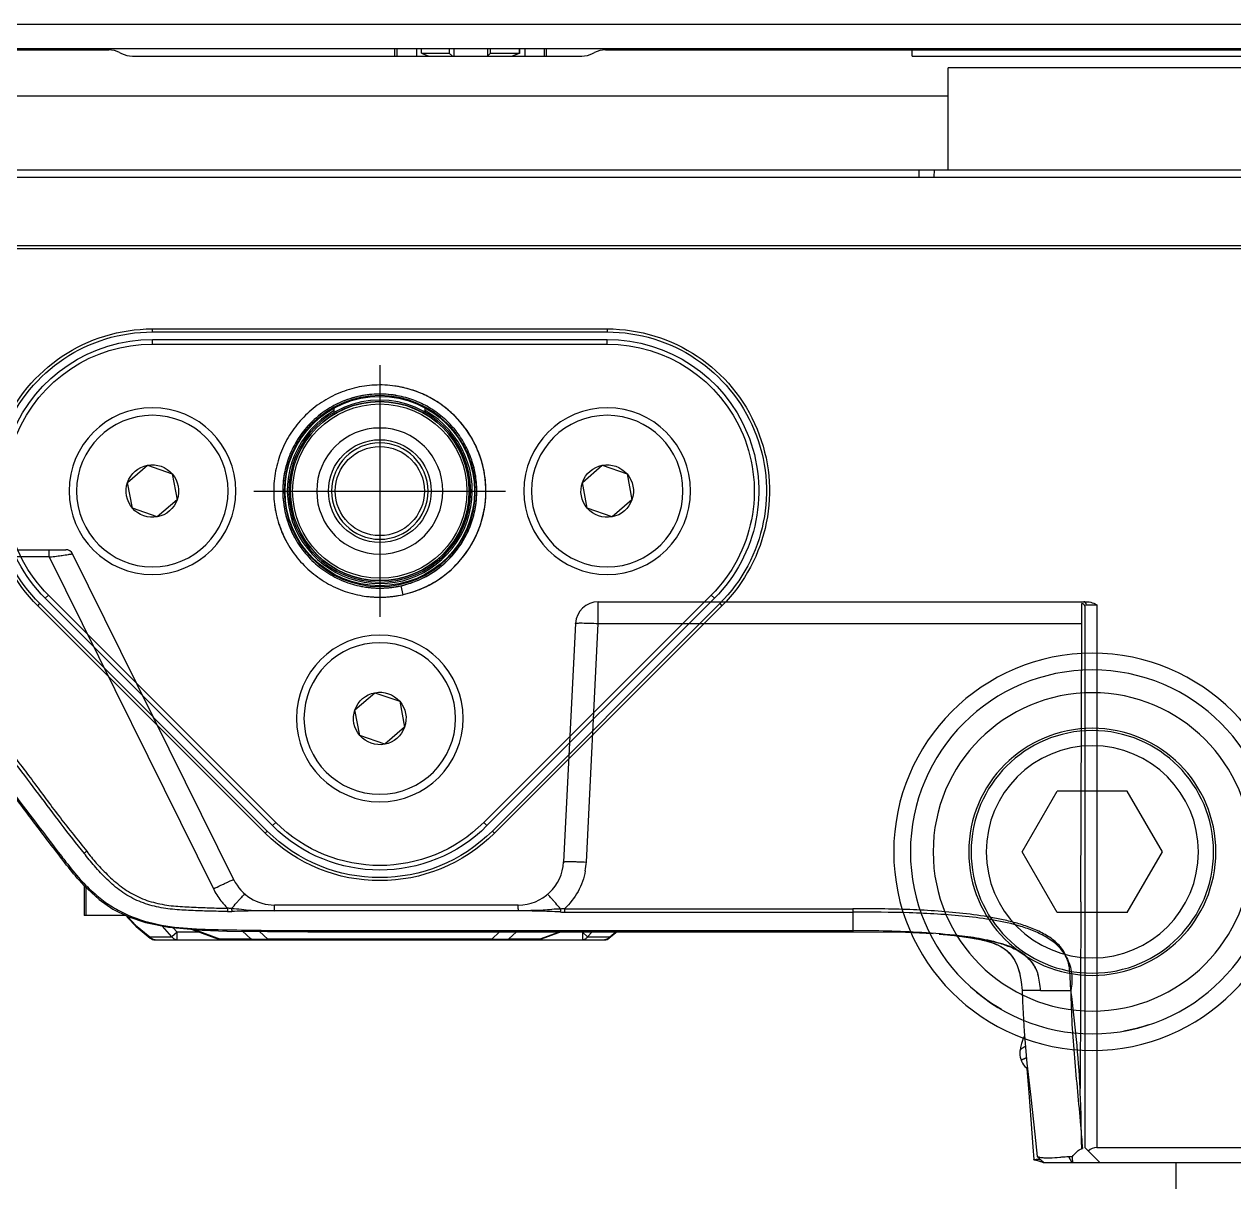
# Model space of a CAD drawing. Header units: millimetres. Extents: x -73584 to -37571, y -61249 to -50748.
# Drawn here: x -52897.7 to -52817.9, y -56894.3 to -56817.9 of the extents above; entities that cross this region are included whole.
import ezdxf

# ---------------------------------------------------------------- set-up
doc = ezdxf.new("R2010")
doc.units = ezdxf.units.MM
doc.header["$LTSCALE"] = 200
doc.linetypes.add('DOT_CENTER', pattern=[14, 12, -1, 0, -1])
for name, color, linetype in [('1', 7, 'Continuous'), ('_X2_56FE5C42_X0__01_3127', 7, 'Continuous'), ('_X2_56FE5C42_X0__01_3128', 7, 'Continuous'), ('DIM', 3, 'Continuous')]:
    doc.layers.add(name, color=color, linetype=linetype)

# ---------------------------------------------------------------- blocks, each defined once
blk = doc.blocks.new('12586')
at = {"color": 7, "linetype": 'Continuous'}
for p, q in [((-40121.546, -54854.821), (-39871.746, -54854.821)), ((-40121.546, -54856.421), (-39871.746, -54856.421)), ((-40013.768, -54856.521), (-39979.524, -54856.521)), ((-39982.398, -54856.521), (-39982.397, -54856.421)), ((-39980.895, -54856.521), (-39980.897, -54856.421)), ((-39978.808, -54856.69), (-39978.684, -54856.752)), ((-39960.652, -54856.921), (-39960.652, -54856.421)), ((-39960.525, -54856.421), (-39960.525, -54856.921)), ((-39959.231, -54856.421), (-39959.231, -54856.921)), ((-39958.897, -54856.729), (-39958.897, -54856.421)), ((-39958.897, -54856.729), (-39957.075, -54856.729)), ((-39958.897, -54856.729), (-39958.409, -54856.921)), ((-39957.075, -54856.421), (-39957.075, -54856.729)), ((-39956.861, -54856.921), (-39957.075, -54856.729)), ((-39956.75, -54856.921), (-39956.75, -54856.421)), ((-39954.552, -54856.421), (-39954.552, -54856.921)), ((-39954.34, -54856.729), (-39954.537, -54856.921)), ((-39954.34, -54856.729), (-39954.34, -54856.421)), ((-39954.34, -54856.729), (-39952.454, -54856.729)), ((-39952.935, -54856.921), (-39952.454, -54856.729)), ((-39952.406, -54856.729), (-39952.894, -54856.921)), ((-39952.454, -54856.421), (-39952.454, -54856.729)), ((-39952.406, -54856.729), (-39952.406, -54856.421)), ((-39952.072, -54856.421), (-39952.072, -54856.921)), ((-39950.778, -54856.921), (-39950.778, -54856.421)), ((-39950.652, -54856.921), (-39950.652, -54856.421)), ((-39947.608, -54856.752), (-39947.484, -54856.69)), ((-39946.768, -54856.521), (-39872.059, -54856.521)), ((-39926.524, -54856.921), (-39926.524, -54856.521)), ((-39910.156, -54856.521), (-39910.156, -54856.421)), ((-39910.147, -54856.521), (-39910.147, -54856.421)), ((-39909.892, -54856.421), (-39909.892, -54856.521)), ((-39908.733, -54856.521), (-39908.733, -54856.421)), ((-39907.958, -54856.521), (-39907.958, -54856.421)), ((-39905.335, -54856.421), (-39905.335, -54856.521)), ((-39977.968, -54856.921), (-39948.324, -54856.921)), ((-39926.524, -54856.921), (-39893.768, -54856.921)), ((-39896.146, -54857.693), (-39924.146, -54857.693)), ((-39924.146, -54859.55), (-39924.146, -54857.693)), ((-40069.146, -54859.55), (-39924.146, -54859.55)), ((-39924.146, -54864.421), (-39924.146, -54859.55)), ((-40069.146, -54864.421), (-39896.146, -54864.421)), ((-39926.085, -54864.421), (-39926.094, -54864.921)), ((-39925.085, -54864.421), (-39925.094, -54864.921)), ((-40370.397, -54864.921), (-39872.897, -54864.921)), ((-39964.647, -54880.549), (-39964.647, -54880.154)), ((-39958.647, -54880.549), (-39958.647, -54880.152)), ((-39968.566, -54886.677), (-39968.565, -54886.686)), ((-39968.566, -54886.677), (-39968.565, -54886.686)), ((-39967.717, -54887.647), (-39967.712, -54887.662)), ((-39967.716, -54887.647), (-39967.707, -54887.677)), ((-39967.712, -54887.662), (-39967.707, -54887.677)), ((-40060.687, -54889.487), (-39982.355, -54889.487)), ((-39983.449, -54889.966), (-39983.449, -54889.487)), ((-39967.79, -54888.976), (-39967.785, -54888.986)), ((-39967.79, -54888.976), (-39967.785, -54888.986)), ((-39983.449, -54889.966), (-40060.687, -54889.966)), ((-39983.449, -54889.966), (-39972.623, -54911.863)), ((-39971.279, -54911.262), (-39981.907, -54889.765)), ((-39960.265, -54891.87), (-39960.135, -54892.456)), ((-39947.232, -54892.921), (-39914.947, -54892.921)), ((-39947.232, -54894.357), (-39947.232, -54892.921)), ((-39915.347, -54894.357), (-39915.347, -54893.039)), ((-39915.147, -54893.223), (-39915.147, -54928.921)), ((-39915.037, -54893.121), (-39914.347, -54893.121)), ((-39914.347, -54893.121), (-39914.347, -54928.921)), ((-39948.73, -54894.346), (-39949.521, -54910.083)), ((-39948.023, -54910.094), (-39947.232, -54894.357)), ((-39947.232, -54894.357), (-39915.347, -54894.357)), ((-39915.397, -54912.721), (-39915.347, -54894.357)), ((-39971.683, -54913.136), (-39971.687, -54913.36)), ((-39952.517, -54912.932), (-39968.589, -54912.932)), ((-39949.461, -54913.172), (-39930.435, -54913.172)), ((-39949.461, -54913.172), (-39949.461, -54913.4)), ((-39949.461, -54913.4), (-39930.435, -54913.396)), ((-39930.435, -54913.172), (-39930.435, -54913.396)), ((-39930.435, -54913.396), (-39930.435, -54914.689)), ((-39930.435, -54913.396), (-39930.435, -54914.606)), ((-39915.397, -54912.721), (-39915.447, -54925.039)), ((-39923.53, -54914.964), (-39923.396, -54914.981)), ((-39923.434, -54914.976), (-39923.342, -54914.988)), ((-39919.416, -54922.494), (-39919.416, -54922.494)), ((-39918.943, -54923.727), (-39918.916, -54923.748)), ((-39915.344, -54928.961), (-39915.355, -54928.52)), ((-39915.344, -54928.961), (-39915.355, -54928.52)), ((-39918.563, -54928.882), (-39918.504, -54929.726)), ((-39915.147, -54928.921), (-39914.147, -54929.921)), ((-39914.347, -54928.921), (-39903.947, -54928.921)), ((-39918.497, -54929.729), (-39918.504, -54929.726)), ((-39918.291, -54929.519), (-39917.848, -54929.921)), ((-39918.289, -54929.52), (-39918.288, -54929.521)), ((-39917.849, -54929.921), (-39878.85, -54929.921)), ((-39916.222, -54929.521), (-39915.989, -54929.921))]:
    blk.add_line(p, q, dxfattribs=at)
for points in [[(-39981.483, -54911.297), (-39981.167, -54911.643), (-39980.163, -54912.566), (-39979.248, -54913.194), (-39978.268, -54913.685), (-39977.111, -54914.081), (-39975.574, -54914.395), (-39973.371, -54914.594), (-39971.734, -54914.644)], [(-39971.734, -54914.644), (-39966.387, -54914.695), (-39959.651, -54914.688), (-39952.568, -54914.689), (-39945.144, -54914.689), (-39937.384, -54914.689), (-39930.435, -54914.689)], [(-39930.435, -54914.689), (-39926.969, -54914.728), (-39925.14, -54914.814)], [(-39924.745, -54914.844), (-39924.623, -54914.853), (-39924.475, -54914.865), (-39924.334, -54914.877), (-39924.201, -54914.889), (-39924.074, -54914.902), (-39923.954, -54914.914), (-39923.84, -54914.927), (-39923.732, -54914.939), (-39923.629, -54914.952), (-39923.53, -54914.964)], [(-39924.723, -54914.845), (-39924.651, -54914.851), (-39924.471, -54914.865)], [(-39924.471, -54914.865), (-39924.304, -54914.88), (-39924.147, -54914.895), (-39923.999, -54914.909), (-39923.86, -54914.924), (-39923.731, -54914.939), (-39923.61, -54914.954), (-39923.498, -54914.968)], [(-39923.396, -54914.981), (-39923.252, -54915), (-39923.166, -54915.011), (-39923.083, -54915.022), (-39923.005, -54915.033), (-39922.931, -54915.044), (-39922.861, -54915.055), (-39922.792, -54915.066), (-39922.727, -54915.077), (-39922.664, -54915.088), (-39922.604, -54915.099), (-39922.547, -54915.11)], [(-39923.301, -54914.993), (-39923.21, -54915.005), (-39923.123, -54915.017), (-39923.039, -54915.028), (-39922.959, -54915.04), (-39922.883, -54915.051), (-39922.811, -54915.063), (-39922.741, -54915.074), (-39922.674, -54915.086), (-39922.613, -54915.097), (-39922.553, -54915.109), (-39922.49, -54915.121), (-39922.432, -54915.131), (-39922.383, -54915.139), (-39922.342, -54915.145), (-39922.309, -54915.148)], [(-39922.493, -54915.12), (-39922.439, -54915.13), (-39922.389, -54915.138), (-39922.347, -54915.144), (-39922.311, -54915.148), (-39922.282, -54915.151), (-39922.254, -54915.154), (-39922.225, -54915.158), (-39922.196, -54915.163), (-39922.168, -54915.169), (-39922.139, -54915.175), (-39922.109, -54915.182), (-39922.073, -54915.192)], [(-39922.251, -54915.155), (-39922.249, -54915.155), (-39922.216, -54915.16), (-39922.184, -54915.166), (-39922.151, -54915.173), (-39922.117, -54915.18), (-39922.077, -54915.191), (-39922.02, -54915.206), (-39921.955, -54915.222), (-39921.884, -54915.239), (-39921.811, -54915.255), (-39921.742, -54915.271), (-39921.672, -54915.289), (-39921.6, -54915.308), (-39921.524, -54915.328), (-39921.444, -54915.352), (-39921.362, -54915.377), (-39921.279, -54915.405), (-39921.195, -54915.434), (-39921.111, -54915.466), (-39921.026, -54915.5), (-39920.942, -54915.536), (-39920.856, -54915.576), (-39920.769, -54915.621), (-39920.678, -54915.672), (-39920.583, -54915.73), (-39920.483, -54915.797), (-39920.381, -54915.872), (-39920.274, -54915.961), (-39920.161, -54916.066), (-39920.038, -54916.198), (-39919.91, -54916.359), (-39919.765, -54916.587), (-39919.605, -54916.926), (-39919.456, -54917.39), (-39919.343, -54917.997), (-39919.273, -54918.559)], [(-39922.023, -54915.205), (-39921.967, -54915.219), (-39921.905, -54915.234), (-39921.841, -54915.248), (-39921.781, -54915.262), (-39921.721, -54915.276), (-39921.661, -54915.292), (-39921.6, -54915.308), (-39921.538, -54915.324), (-39921.477, -54915.342), (-39921.414, -54915.361), (-39921.351, -54915.381), (-39921.288, -54915.401), (-39921.225, -54915.423), (-39921.162, -54915.446), (-39921.098, -54915.471), (-39921.034, -54915.496), (-39920.97, -54915.524), (-39920.903, -54915.554), (-39920.834, -54915.587), (-39920.76, -54915.626), (-39920.681, -54915.67), (-39920.599, -54915.72), (-39920.51, -54915.778), (-39920.414, -54915.847), (-39920.31, -54915.93), (-39920.201, -54916.028), (-39920.075, -54916.156), (-39919.93, -54916.332), (-39919.769, -54916.581), (-39919.604, -54916.926), (-39919.455, -54917.392), (-39919.342, -54918.005), (-39919.272, -54918.566)], [(-39919.276, -54918.566), (-39919.257, -54919.282), (-39919.147, -54921.264), (-39918.958, -54923.363), (-39918.71, -54925.612), (-39918.436, -54928.048), (-39918.291, -54929.518)], [(-39919.121, -54921.552), (-39919.229, -54921.807), (-39919.319, -54922.069), (-39919.385, -54922.323), (-39919.416, -54922.494)], [(-39919.416, -54922.494), (-39919.425, -54922.568), (-39919.431, -54922.703), (-39919.423, -54922.839), (-39919.401, -54922.973), (-39919.366, -54923.107), (-39919.342, -54923.175)], [(-39919.343, -54923.173), (-39919.315, -54923.239), (-39919.252, -54923.361), (-39919.178, -54923.475), (-39919.094, -54923.581), (-39918.999, -54923.678), (-39918.943, -54923.727)], [(-39918.964, -54923.728), (-39918.842, -54925.319), (-39918.702, -54927.069), (-39918.563, -54928.882)], [(-39918.497, -54929.729), (-39918.441, -54929.739), (-39918.368, -54929.754), (-39918.307, -54929.769), (-39918.253, -54929.784), (-39918.206, -54929.797), (-39918.164, -54929.809), (-39918.126, -54929.82), (-39918.094, -54929.83), (-39918.067, -54929.838), (-39918.044, -54929.846), (-39918.023, -54929.852), (-39918.005, -54929.858), (-39917.987, -54929.864), (-39917.971, -54929.869), (-39917.955, -54929.875), (-39917.939, -54929.88), (-39917.924, -54929.886), (-39917.909, -54929.892), (-39917.895, -54929.898), (-39917.88, -54929.904), (-39917.866, -54929.911), (-39917.852, -54929.918), (-39917.846, -54929.921)]]:
    blk.add_lwpolyline(points, dxfattribs=at)
for radius in [6.25, 5.9, 5.75, 3.388, 2.941]:
    blk.add_circle((-39961.647, -54885.621), radius, dxfattribs=at)
for centre, radius, start, end in [((-39979.524, -54858.121), 1.6, 63.43495, 90), ((-39977.968, -54855.321), 1.6, 243.43495, 270), ((-39948.324, -54855.321), 1.6, 270, 296.56505), ((-39946.768, -54858.121), 1.6, 90, 116.56505), ((-39961.647, -54885.625), 7.004, 80.39106, 81.90743), ((-39961.647, -54885.621), 7, 282.66703, 80.38883), ((-39961.646, -54885.617), 6.996, 79.353, 80.39098), ((-39961.648, -54885.627), 6.406, 80.73124, 83.32806), ((-39961.648, -54885.629), 6.409, 80.49497, 80.73138), ((-39961.648, -54885.63), 6.409, 80.26272, 80.49497), ((-39961.647, -54885.621), 6.1, 119.47483, 60.50866), ((-39961.647, -54885.621), 6.4, 282.4693, 11.83589), ((-39961.634, -54885.618), 6.387, 13.45725, 14.3024), ((-39961.637, -54885.619), 6.39, 11.83339, 13.45683), ((-39961.637, -54885.62), 6.99, 8.13284, 9.72079), ((-39961.633, -54885.619), 6.986, 7.30389, 8.13244), ((-39961.648, -54885.622), 6.999, 186.8209, 187.588), ((-39961.656, -54885.623), 6.991, 187.58793, 188.67282), ((-39961.647, -54885.621), 7, 188.67611, 190.64241), ((-39961.649, -54885.621), 6.998, 188.74753, 192.25943), ((-39961.66, -54885.623), 6.387, 188.17754, 188.45543), ((-39961.656, -54885.622), 6.39, 188.45747, 190.03392), ((-39961.638, -54885.619), 6.408, 188.46255, 197.60041), ((-39961.639, -54885.619), 6.408, 193.45731, 196.0237), ((-39961.648, -54885.621), 6.998, 198.16451, 200.67268), ((-39961.66, -54885.625), 6.986, 198.69601, 199.60117), ((-39961.65, -54885.622), 6.396, 196.02364, 198.45625), ((-39961.663, -54885.626), 6.383, 197.60779, 198.46059), ((-39961.636, -54885.616), 6.411, 200.07798, 202.70069), ((-39961.635, -54885.616), 7.012, 199.6029, 203.66484), ((-39961.638, -54885.618), 7.009, 200.67258, 203.177), ((-39961.641, -54885.619), 7.006, 203.1769, 205.68232), ((-39961.633, -54885.615), 7.015, 203.66413, 205.44928), ((-39961.653, -54885.625), 6.993, 205.44817, 208.63483), ((-39961.64, -54885.618), 6.407, 201.16855, 203.7352), ((-39961.632, -54885.615), 6.416, 202.70027, 205.16131), ((-39961.64, -54885.618), 6.408, 203.73509, 206.30148), ((-39961.647, -54885.622), 6.399, 205.16084, 207.78617), ((-39961.65, -54885.623), 6.396, 206.30142, 208.73402), ((-39961.669, -54885.633), 6.375, 207.78713, 208.73474), ((-39982.355, -54889.987), 0.5, 26.30799, 90), ((-39961.648, -54885.63), 6.391, 259.16792, 259.79162), ((-39961.646, -54885.621), 6.4, 259.16552, 262.29319), ((-39961.645, -54885.631), 6.39, 278.38311, 280.9087), ((-39961.645, -54885.631), 6.39, 279.24303, 281.70453), ((-39961.644, -54885.61), 7.011, 257.82611, 258.02263), ((-39961.645, -54885.616), 7.005, 258.02222, 262.75052), ((-39961.648, -54885.626), 6.395, 261.33672, 262.29826), ((-39961.646, -54885.618), 6.403, 262.2984, 263.96233), ((-39961.646, -54885.614), 7.007, 262.95177, 265.31491), ((-39961.646, -54885.615), 6.406, 262.29865, 263.25547), ((-39961.646, -54885.622), 6.999, 264.24499, 267.75645), ((-39961.646, -54885.612), 6.409, 263.9624, 266.42576), ((-39961.647, -54885.626), 6.995, 265.31479, 267.78111), ((-39961.646, -54885.62), 6.401, 265.77381, 268.29527), ((-39961.646, -54885.617), 6.404, 266.42563, 269.05193), ((-39961.647, -54885.63), 6.991, 267.75832, 269.68446), ((-39961.647, -54885.627), 6.994, 267.78254, 270.24903), ((-39961.647, -54885.631), 6.39, 268.29628, 270.82186), ((-39961.647, -54885.614), 7.007, 270.24894, 272.711), ((-39961.647, -54885.617), 6.404, 270.82228, 273.34252), ((-39961.647, -54885.621), 6.4, 271.52166, 274.15255), ((-39961.647, -54885.613), 7.008, 272.7109, 275.17246), ((-39961.647, -54885.612), 6.409, 273.34241, 275.86074), ((-39961.647, -54885.612), 6.409, 274.15241, 276.61023), ((-39961.646, -54885.626), 6.995, 275.17237, 277.63869), ((-39961.646, -54885.62), 6.401, 275.86064, 278.3821), ((-39961.646, -54885.627), 6.994, 277.64012, 280.10664), ((-39961.645, -54885.629), 6.991, 277.70293, 279.89497), ((-39961.649, -54885.612), 7.009, 282.47099, 282.87651), ((-39961.648, -54885.612), 7.009, 282.47041, 282.66703), ((-39947.232, -54894.421), 1.5, 90, 177.12453), ((-39952.517, -54909.932), 3, 270, 357.12453), ((-39952.7, -54909.84), 4.684, 349.72078, 356.88224), ((-39968.625, -54909.886), 4.46, 206.30837, 207.60849), ((-39968.589, -54909.932), 3, 206.30799, 269.99999), ((-39968.572, -54909.856), 4.521, 207.63789, 219.79297), ((-39968.575, -54909.858), 4.517, 219.79709, 223.15396), ((-39968.59, -54909.872), 4.497, 223.15391, 226.53775), ((-39971.611, -54908.735), 4.625, 269.05674, 272.56593), ((-39968.902, -54978.645), 65.337, 90.94404, 92.1943), ((-39967.923, -55039.105), 125.805, 90.30126, 90.93633), ((-39953.53, -55003.638), 90.334, 89.06485, 89.34442), ((-39953.933, -55032.551), 119.25, 88.66066, 89.09814), ((-39952.31, -54962.116), 48.796, 86.9843, 88.63322), ((-39927.694, -54956.648), 41.908, 85.66121, 85.96508), ((-40004.387, -54930.194), 89.09, 3.31719, 7.50621)]:
    blk.add_arc(centre, radius, start, end, dxfattribs=at)
blk.add_ellipse((-39914.347, -54929.721), major_axis=(0.8, 0), ratio=1, start_param=1.570796, end_param=2.356194, dxfattribs=at)
for points, knots in [([(-39960.478, -54878.719), (-39960.921, -54878.644), (-39961.601, -54878.596), (-39962.5, -54878.662), (-39963.389, -54878.815), (-39964.467, -54879.166), (-39965.457, -54879.719), (-39966.174, -54880.268), (-39966.834, -54880.883), (-39967.544, -54881.769), (-39968.174, -54882.975), (-39968.562, -54884.28), (-39968.69, -54885.636), (-39968.556, -54886.991), (-39968.228, -54888.078), (-39967.845, -54888.897), (-39967.384, -54889.676), (-39966.67, -54890.559), (-39965.798, -54891.289), (-39965.027, -54891.763), (-39964.215, -54892.16), (-39963.564, -54892.368), (-39963.123, -54892.464)], [0, 0, 0, 0, 0.06235, 0.093571, 0.124797, 0.187192, 0.249609, 0.280861, 0.312117, 0.374572, 0.437043, 0.49953, 0.562032, 0.624548, 0.687075, 0.71838, 0.749687, 0.812235, 0.874792, 0.90611, 0.937429, 1, 1, 1, 1]), ([(-39954.747, -54884.439), (-39954.807, -54884.09), (-39954.98, -54883.4), (-39955.393, -54882.417), (-39955.949, -54881.507), (-39956.638, -54880.693), (-39957.441, -54879.991), (-39958.341, -54879.42), (-39959.318, -54878.991), (-39960.005, -54878.807), (-39960.353, -54878.742)], [0, 0, 0, 0, 0.125, 0.25, 0.375001, 0.5, 0.625, 0.75, 0.875, 1, 1, 1, 1]), ([(-39960.903, -54879.264), (-39961.387, -54879.208), (-39962.371, -54879.206), (-39963.806, -54879.537), (-39965.13, -54880.185), (-39966.271, -54881.116), (-39967.172, -54882.282), (-39967.785, -54883.623), (-39968.079, -54885.066), (-39968.051, -54886.05), (-39967.981, -54886.532)], [0, 0, 0, 0, 0.125, 0.25, 0.375, 0.5, 0.625, 0.75, 0.875, 1, 1, 1, 1]), ([(-39960.616, -54879.305), (-39961.024, -54879.238), (-39961.648, -54879.197), (-39962.474, -54879.265), (-39963.291, -54879.411), (-39964.279, -54879.743), (-39965.184, -54880.259), (-39965.837, -54880.771), (-39966.439, -54881.343), (-39967.081, -54882.165), (-39967.647, -54883.281), (-39967.986, -54884.486), (-39968.086, -54885.734), (-39967.943, -54886.978), (-39967.624, -54887.973), (-39967.258, -54888.72), (-39966.821, -54889.428), (-39966.148, -54890.227), (-39965.333, -54890.882), (-39964.615, -54891.302), (-39963.86, -54891.651), (-39963.257, -54891.829), (-39962.849, -54891.907)], [0, 0, 0, 0, 0.062324, 0.093534, 0.12475, 0.187129, 0.249532, 0.280779, 0.312033, 0.374481, 0.436951, 0.499439, 0.561945, 0.624467, 0.687003, 0.718314, 0.749627, 0.812188, 0.874759, 0.906085, 0.937413, 1, 1, 1, 1]), ([(-39960.265, -54891.87), (-39959.907, -54891.791), (-39959.204, -54891.571), (-39958.222, -54891.065), (-39957.34, -54890.398), (-39956.585, -54889.59), (-39955.98, -54888.663), (-39955.542, -54887.646), (-39955.285, -54886.568), (-39955.217, -54885.461), (-39955.34, -54884.358), (-39955.651, -54883.293), (-39956.141, -54882.296), (-39956.795, -54881.398), (-39957.595, -54880.625), (-39958.363, -54880.106), (-39959.024, -54879.774), (-39959.711, -54879.501), (-39960.251, -54879.364), (-39960.616, -54879.305)], [0, 0, 0, 0, 0.062213, 0.124469, 0.186766, 0.249104, 0.311482, 0.373898, 0.436352, 0.498842, 0.561368, 0.623927, 0.68652, 0.749145, 0.8118, 0.874486, 0.905869, 0.937259, 1, 1, 1, 1]), ([(-39960.087, -54892.445), (-39959.668, -54892.349), (-39958.847, -54892.08), (-39957.712, -54891.458), (-39956.876, -54890.775), (-39956.291, -54890.144), (-39955.767, -54889.463), (-39955.233, -54888.524), (-39954.881, -54887.504), (-39954.714, -54886.66), (-39954.626, -54885.805), (-39954.649, -54885.157), (-39954.703, -54884.731)], [0, 0, 0, 0, 0.124967, 0.249934, 0.3749, 0.43745, 0.5, 0.624967, 0.749934, 0.812483, 0.875033, 1, 1, 1, 1]), ([(-39983.449, -54889.966), (-39983.399, -54889.961), (-39983.203, -54889.942), (-39983.008, -54889.919), (-39982.862, -54889.899)], [0, 0, 0, 0, 0.254452, 1, 1, 1, 1]), ([(-39982.862, -54889.899), (-39982.798, -54889.891), (-39982.713, -54889.879), (-39982.628, -54889.867), (-39982.608, -54889.864)], [0, 0, 0, 0, 0.758458, 1, 1, 1, 1]), ([(-39982.608, -54889.864), (-39982.469, -54889.844), (-39982.248, -54889.811), (-39982.027, -54889.773), (-39981.945, -54889.765)], [0, 0, 0, 0, 0.628898, 1, 1, 1, 1]), ([(-39962.504, -54891.963), (-39962.133, -54892.014), (-39961.379, -54892.049), (-39960.631, -54891.951), (-39960.265, -54891.87)], [0, 0, 0, 0, 0.499987, 1, 1, 1, 1]), ([(-39962.529, -54892.565), (-39962.132, -54892.616), (-39961.326, -54892.648), (-39960.527, -54892.542), (-39960.135, -54892.456)], [0, 0, 0, 0, 0.499989, 1, 1, 1, 1]), ([(-39915.147, -54893.223), (-39915.147, -54893.176), (-39915.193, -54893.075), (-39915.296, -54893.039), (-39915.347, -54893.039)], [0, 0, 0, 0, 0.485542, 1, 1, 1, 1]), ([(-39915.037, -54893.121), (-39915.037, -54893.071), (-39915.068, -54892.971), (-39915.164, -54892.921), (-39915.21, -54892.921)], [0, 0, 0, 0, 0.525943, 1, 1, 1, 1]), ([(-39915.147, -54893.223), (-39915.147, -54893.196), (-39915.132, -54893.13), (-39915.066, -54893.121), (-39915.037, -54893.121)], [0, 0, 0, 0, 0.4853, 1, 1, 1, 1]), ([(-39948.73, -54894.346), (-39948.73, -54894.343), (-39948.717, -54894.338), (-39948.682, -54894.331), (-39948.596, -54894.325), (-39948.461, -54894.322), (-39948.277, -54894.322), (-39948.053, -54894.326), (-39947.7, -54894.336), (-39947.423, -54894.348), (-39947.232, -54894.357)], [0, 0, 0, 0, 0.006354, 0.021297, 0.078485, 0.170921, 0.294919, 0.445954, 0.61839, 1, 1, 1, 1]), ([(-39987.908, -54900.571), (-39987.582, -54900.906), (-39986.965, -54901.61), (-39986.093, -54902.706), (-39985.234, -54903.814), (-39984.397, -54904.937), (-39983.566, -54906.066), (-39982.439, -54907.557), (-39981.565, -54908.652), (-39980.98, -54909.381)], [0, 0, 0, 0, 0.125012, 0.250057, 0.375045, 0.500026, 0.625019, 0.750007, 1, 1, 1, 1]), ([(-39981.479, -54911.288), (-39981.807, -54910.918), (-39982.423, -54910.151), (-39983.312, -54908.977), (-39984.202, -54907.811), (-39985.086, -54906.641), (-39985.974, -54905.476), (-39986.865, -54904.313), (-39987.762, -54903.16), (-39988.362, -54902.393), (-39988.675, -54902.023)], [0, 0, 0, 0, 0.126271, 0.251434, 0.376485, 0.501428, 0.62632, 0.751152, 0.876009, 1, 1, 1, 1]), ([(-39987.175, -54901.737), (-39986.655, -54902.368), (-39985.646, -54903.658), (-39984.16, -54905.615), (-39982.683, -54907.587), (-39981.677, -54908.885), (-39981.156, -54909.521)], [0, 0, 0, 0, 0.249138, 0.499214, 0.749348, 1, 1, 1, 1]), ([(-39980.98, -54909.381), (-39980.997, -54909.394), (-39981.054, -54909.441), (-39981.113, -54909.488), (-39981.155, -54909.521)], [0, 0, 0, 0, 0.279232, 1, 1, 1, 1]), ([(-39982.649, -54909.709), (-39982.549, -54909.839), (-39982.146, -54910.36), (-39981.731, -54910.873), (-39981.402, -54911.243)], [0, 0, 0, 0, 0.248876, 1, 1, 1, 1]), ([(-39980.347, -54910.166), (-39980.082, -54910.464), (-39979.522, -54911.033), (-39978.619, -54911.819), (-39977.585, -54912.435), (-39976.446, -54912.821), (-39975.262, -54913.009), (-39974.068, -54913.065), (-39972.876, -54913.116), (-39972.081, -54913.136), (-39971.683, -54913.136)], [0, 0, 0, 0, 0.125152, 0.250383, 0.375005, 0.500342, 0.625398, 0.750298, 0.8752, 1, 1, 1, 1]), ([(-39949.521, -54910.083), (-39949.52, -54910.074), (-39949.468, -54910.072), (-39949.401, -54910.061), (-39949.254, -54910.06), (-39949.067, -54910.059), (-39948.831, -54910.064), (-39948.479, -54910.073), (-39948.206, -54910.085), (-39948.023, -54910.094)], [0, 0, 0, 0, 0.018423, 0.072253, 0.165354, 0.294667, 0.454196, 0.632762, 1, 1, 1, 1]), ([(-39971.687, -54913.36), (-39972.091, -54913.353), (-39972.898, -54913.334), (-39974.108, -54913.295), (-39975.319, -54913.232), (-39976.52, -54913.04), (-39977.681, -54912.663), (-39978.736, -54912.046), (-39979.656, -54911.251), (-39980.203, -54910.654), (-39980.467, -54910.348)], [0, 0, 0, 0, 0.124836, 0.249717, 0.374588, 0.499766, 0.625014, 0.749774, 0.875109, 1, 1, 1, 1]), ([(-39948.091, -54910.676), (-39948.177, -54911.149), (-39948.502, -54912.075), (-39949.11, -54912.844), (-39949.461, -54913.172)], [0, 0, 0, 0, 0.499969, 1, 1, 1, 1]), ([(-39981.483, -54911.297), (-39981.481, -54911.299), (-39981.471, -54911.292), (-39981.445, -54911.277), (-39981.419, -54911.257), (-39981.401, -54911.242)], [0, 0, 0, 0, 0.080002, 0.283108, 1, 1, 1, 1]), ([(-39972.623, -54911.863), (-39972.46, -54911.783), (-39972.218, -54911.665), (-39971.904, -54911.517), (-39971.695, -54911.422), (-39971.523, -54911.347), (-39971.4, -54911.296), (-39971.322, -54911.268), (-39971.291, -54911.26), (-39971.28, -54911.26), (-39971.279, -54911.262)], [0, 0, 0, 0, 0.368848, 0.547315, 0.706422, 0.835253, 0.927959, 0.981545, 0.994656, 1, 1, 1, 1]), ([(-39980.43, -54912.2), (-39980.14, -54912.453), (-39979.531, -54912.926), (-39978.188, -54913.685), (-39976.336, -54914.274), (-39974.036, -54914.509), (-39972.501, -54914.546), (-39971.733, -54914.563)], [0, 0, 0, 0, 0.1251, 0.250199, 0.500222, 0.750191, 1, 1, 1, 1]), ([(-39971.426, -54913.162), (-39971.317, -54913.036), (-39971.156, -54912.852), (-39970.948, -54912.619), (-39970.815, -54912.472), (-39970.706, -54912.355), (-39970.633, -54912.279), (-39970.59, -54912.237), (-39970.569, -54912.218), (-39970.557, -54912.209), (-39970.549, -54912.204), (-39970.548, -54912.205)], [0, 0, 0, 0, 0.38484, 0.563417, 0.719104, 0.843584, 0.931879, 0.961977, 0.982978, 0.995323, 1, 1, 1, 1]), ([(-39949.717, -54913.194), (-39949.825, -54913.066), (-39949.985, -54912.881), (-39950.189, -54912.646), (-39950.32, -54912.498), (-39950.426, -54912.381), (-39950.498, -54912.305), (-39950.54, -54912.262), (-39950.562, -54912.241), (-39950.574, -54912.233), (-39950.583, -54912.226), (-39950.584, -54912.227)], [0, 0, 0, 0, 0.385752, 0.564381, 0.719211, 0.84129, 0.928744, 0.959461, 0.981503, 0.994908, 1, 1, 1, 1]), ([(-39971.426, -54913.162), (-39971.209, -54913.158), (-39970.775, -54913.207), (-39970.344, -54913.257), (-39970.127, -54913.271)], [0, 0, 0, 0, 0.499842, 1, 1, 1, 1]), ([(-39971.426, -54913.162), (-39971.425, -54913.18), (-39971.42, -54913.245), (-39971.411, -54913.31), (-39971.404, -54913.356)], [0, 0, 0, 0, 0.286636, 1, 1, 1, 1]), ([(-39970.127, -54913.271), (-39969.87, -54913.288), (-39969.355, -54913.289), (-39968.842, -54913.299), (-39968.585, -54913.302)], [0, 0, 0, 0, 0.500011, 1, 1, 1, 1]), ([(-39968.585, -54913.302), (-39968.585, -54913.25), (-39968.585, -54913.177), (-39968.586, -54913.087), (-39968.586, -54913.034), (-39968.588, -54912.993), (-39968.586, -54912.96), (-39968.591, -54912.946), (-39968.587, -54912.932), (-39968.589, -54912.932)], [0, 0, 0, 0, 0.419561, 0.59067, 0.734012, 0.848098, 0.931441, 0.982557, 1, 1, 1, 1]), ([(-39952.497, -54913.31), (-39956.52, -54913.31), (-39961.882, -54913.321), (-39967.245, -54913.308), (-39968.585, -54913.302)], [0, 0, 0, 0, 0.750184, 1, 1, 1, 1]), ([(-39952.497, -54913.31), (-39952.505, -54913.256), (-39952.513, -54913.181), (-39952.518, -54913.088), (-39952.518, -54913.034), (-39952.516, -54912.992), (-39952.519, -54912.959), (-39952.514, -54912.946), (-39952.519, -54912.932), (-39952.517, -54912.932)], [0, 0, 0, 0, 0.4271, 0.599259, 0.741887, 0.854093, 0.934867, 0.983645, 1, 1, 1, 1]), ([(-39950.876, -54913.276), (-39951.146, -54913.293), (-39951.686, -54913.297), (-39952.227, -54913.305), (-39952.497, -54913.31)], [0, 0, 0, 0, 0.499982, 1, 1, 1, 1]), ([(-39949.717, -54913.194), (-39949.91, -54913.185), (-39950.298, -54913.221), (-39950.683, -54913.264), (-39950.876, -54913.276)], [0, 0, 0, 0, 0.499624, 1, 1, 1, 1]), ([(-39949.717, -54913.194), (-39949.719, -54913.212), (-39949.725, -54913.277), (-39949.734, -54913.342), (-39949.742, -54913.387)], [0, 0, 0, 0, 0.28627, 1, 1, 1, 1]), ([(-39916.361, -54916.385), (-39916.452, -54916.088), (-39916.802, -54915.543), (-39917.548, -54914.969), (-39918.389, -54914.548), (-39919.269, -54914.223), (-39920.174, -54913.974), (-39921.398, -54913.72), (-39922.946, -54913.498), (-39924.812, -54913.32), (-39926.685, -54913.22), (-39928.56, -54913.178), (-39929.81, -54913.171), (-39930.435, -54913.172)], [0, 0, 0, 0, 0.06213, 0.124526, 0.187029, 0.249554, 0.312087, 0.374626, 0.49969, 0.624763, 0.749841, 0.87492, 1, 1, 1, 1]), ([(-39916.361, -54916.385), (-39916.492, -54916.104), (-39916.878, -54915.598), (-39917.636, -54915.049), (-39918.473, -54914.638), (-39919.644, -54914.224), (-39921.164, -54913.903), (-39923.007, -54913.666), (-39924.86, -54913.517), (-39927.337, -54913.413), (-39929.196, -54913.394), (-39930.435, -54913.396)], [0, 0, 0, 0, 0.062498, 0.125029, 0.187555, 0.25008, 0.375029, 0.500019, 0.625015, 0.750013, 1, 1, 1, 1]), ([(-39971.734, -54914.644), (-39971.737, -54914.638), (-39971.73, -54914.609), (-39971.734, -54914.583), (-39971.733, -54914.563)], [0, 0, 0, 0, 0.269812, 1, 1, 1, 1]), ([(-39971.733, -54914.563), (-39970.011, -54914.599), (-39966.568, -54914.62), (-39961.405, -54914.603), (-39956.243, -54914.607), (-39949.361, -54914.605), (-39940.758, -54914.606), (-39933.876, -54914.606), (-39930.435, -54914.606)], [0, 0, 0, 0, 0.125129, 0.250095, 0.37508, 0.500063, 0.750032, 1, 1, 1, 1]), ([(-39924.524, -54914.86), (-39923.926, -54914.906), (-39922.732, -54915.021), (-39921.253, -54915.29), (-39920.105, -54915.652), (-39919.29, -54916.053), (-39918.606, -54916.67), (-39918.335, -54917.219), (-39918.232, -54917.501)], [0, 0, 0, 0, 0.249657, 0.499293, 0.624069, 0.750257, 0.874902, 1, 1, 1, 1]), ([(-39923.431, -54914.934), (-39922.924, -54914.992), (-39922.164, -54915.094), (-39921.166, -54915.313), (-39920.429, -54915.524), (-39919.71, -54915.797), (-39919.057, -54916.213), (-39918.531, -54916.788), (-39918.313, -54917.259), (-39918.232, -54917.501)], [0, 0, 0, 0, 0.249731, 0.374553, 0.499515, 0.624457, 0.749896, 0.875011, 1, 1, 1, 1]), ([(-39916.361, -54916.385), (-39916.269, -54916.547), (-39916.111, -54916.888), (-39915.999, -54917.44), (-39915.99, -54918.001), (-39916.029, -54918.373), (-39916.061, -54918.556)], [0, 0, 0, 0, 0.250233, 0.499875, 0.750236, 1, 1, 1, 1]), ([(-39916.061, -54918.556), (-39916.075, -54918.373), (-39916.099, -54917.914), (-39916.113, -54917.18), (-39916.245, -54916.634), (-39916.361, -54916.385)], [0, 0, 0, 0, 0.250189, 0.625401, 1, 1, 1, 1]), ([(-39918.056, -54918.56), (-39918.251, -54918.56), (-39918.519, -54918.56), (-39918.844, -54918.561), (-39919.016, -54918.561), (-39919.137, -54918.563), (-39919.215, -54918.562), (-39919.254, -54918.566), (-39919.273, -54918.564), (-39919.276, -54918.566)], [0, 0, 0, 0, 0.477646, 0.65943, 0.800309, 0.899202, 0.959267, 0.989859, 1, 1, 1, 1]), ([(-39918.056, -54918.56), (-39917.91, -54918.559), (-39917.245, -54918.559), (-39916.581, -54918.56), (-39916.062, -54918.556)], [0, 0, 0, 0, 0.220096, 1, 1, 1, 1]), ([(-39916.062, -54918.556), (-39916.059, -54920.044), (-39915.894, -54922.275), (-39915.631, -54925.24), (-39915.489, -54926.722), (-39915.424, -54927.464)], [0, 0, 0, 0, 0.499947, 0.749948, 1, 1, 1, 1]), ([(-39919.059, -54922.246), (-39919.077, -54922.257), (-39919.112, -54922.28), (-39919.165, -54922.314), (-39919.217, -54922.348), (-39919.267, -54922.381), (-39919.309, -54922.408), (-39919.34, -54922.429), (-39919.362, -54922.445), (-39919.381, -54922.459), (-39919.398, -54922.472), (-39919.41, -54922.483), (-39919.416, -54922.491), (-39919.416, -54922.494)], [0, 0, 0, 0, 0.146825, 0.290435, 0.431355, 0.570346, 0.705558, 0.769981, 0.831481, 0.888035, 0.937189, 0.975813, 1, 1, 1, 1]), ([(-39918.99, -54923.008), (-39919.008, -54923.017), (-39919.044, -54923.033), (-39919.096, -54923.057), (-39919.148, -54923.08), (-39919.19, -54923.099), (-39919.223, -54923.114), (-39919.247, -54923.126), (-39919.27, -54923.136), (-39919.291, -54923.146), (-39919.311, -54923.156), (-39919.324, -54923.163), (-39919.333, -54923.168), (-39919.338, -54923.171), (-39919.341, -54923.172), (-39919.342, -54923.174), (-39919.342, -54923.175)], [0, 0, 0, 0, 0.151758, 0.299875, 0.444896, 0.58767, 0.657662, 0.725557, 0.790688, 0.85223, 0.907574, 0.953744, 0.972146, 0.986435, 0.995779, 1, 1, 1, 1]), ([(-39918.921, -54923.724), (-39918.924, -54923.724), (-39918.929, -54923.725), (-39918.936, -54923.727), (-39918.94, -54923.727), (-39918.943, -54923.727), (-39918.943, -54923.727)], [0, 0, 0, 0, 0.383315, 0.687249, 0.895331, 1, 1, 1, 1]), ([(-39915.381, -54927.247), (-39915.383, -54927.063), (-39915.384, -54926.694), (-39915.407, -54926.143), (-39915.438, -54925.591), (-39915.444, -54925.223), (-39915.447, -54925.039)], [0, 0, 0, 0, 0.250017, 0.500002, 0.750026, 1, 1, 1, 1]), ([(-39915.718, -54929.256), (-39915.63, -54929.169), (-39915.507, -54929.049), (-39915.345, -54929.003), (-39915.304, -54928.998)], [0, 0, 0, 0, 0.749785, 1, 1, 1, 1]), ([(-39918.487, -54929.73), (-39918.489, -54929.73), (-39918.492, -54929.729), (-39918.496, -54929.729), (-39918.497, -54929.729)], [0, 0, 0, 0, 0.555638, 1, 1, 1, 1]), ([(-39918.088, -54929.705), (-39918.176, -54929.713), (-39918.309, -54929.723), (-39918.443, -54929.732), (-39918.487, -54929.73)], [0, 0, 0, 0, 0.666532, 1, 1, 1, 1]), ([(-39918.292, -54929.517), (-39918.28, -54929.528), (-39918.218, -54929.538), (-39918.1, -54929.57), (-39917.894, -54929.594), (-39917.732, -54929.607), (-39917.637, -54929.61)], [0, 0, 0, 0, 0.076049, 0.263856, 0.570375, 1, 1, 1, 1]), ([(-39917.637, -54929.61), (-39917.577, -54929.612), (-39917.293, -54929.615), (-39917.011, -54929.584), (-39916.789, -54929.563)], [0, 0, 0, 0, 0.213358, 1, 1, 1, 1]), ([(-39916.789, -54929.563), (-39916.744, -54929.558), (-39916.556, -54929.54), (-39916.366, -54929.527), (-39916.222, -54929.521)], [0, 0, 0, 0, 0.236102, 1, 1, 1, 1])]:
    blk.add_open_spline(points, degree=3, knots=knots, dxfattribs=at)
for points in [[(-39914.947, -54892.921), (-39914.811, -54892.921), (-39914.676, -54892.968), (-39914.552, -54893.023)], [(-39914.552, -54893.023), (-39914.518, -54893.038), (-39914.484, -54893.053), (-39914.45, -54893.07)], [(-39914.45, -54893.07), (-39914.416, -54893.086), (-39914.381, -54893.104), (-39914.347, -54893.121)], [(-39987.403, -54903.496), (-39985.793, -54905.547), (-39984.238, -54907.641), (-39982.649, -54909.709)], [(-39980.98, -54909.381), (-39980.783, -54909.653), (-39980.571, -54909.915), (-39980.347, -54910.166)], [(-39980.467, -54910.348), (-39980.701, -54910.076), (-39980.928, -54909.799), (-39981.155, -54909.521)], [(-39981.401, -54911.242), (-39981.096, -54911.579), (-39980.773, -54911.901), (-39980.43, -54912.2)], [(-39971.426, -54913.162), (-39971.512, -54913.157), (-39971.598, -54913.146), (-39971.683, -54913.136)], [(-39949.742, -54913.387), (-39949.649, -54913.393), (-39949.555, -54913.396), (-39949.461, -54913.4)], [(-39949.461, -54913.172), (-39949.547, -54913.181), (-39949.632, -54913.19), (-39949.717, -54913.194)], [(-39930.435, -54914.606), (-39928.919, -54914.606), (-39927.401, -54914.634), (-39925.888, -54914.726)], [(-39925.888, -54914.726), (-39925.067, -54914.775), (-39924.247, -54914.841), (-39923.431, -54914.934)], [(-39918.056, -54918.56), (-39918.096, -54918.204), (-39918.135, -54917.845), (-39918.232, -54917.501)], [(-39915.424, -54927.464), (-39915.379, -54927.975), (-39915.337, -54928.486), (-39915.304, -54928.998)], [(-39915.355, -54928.52), (-39915.365, -54928.095), (-39915.376, -54927.671), (-39915.381, -54927.247)], [(-39915.963, -54929.521), (-39915.884, -54929.43), (-39915.804, -54929.34), (-39915.718, -54929.256)], [(-39916.222, -54929.521), (-39916.136, -54929.517), (-39916.049, -54929.521), (-39915.963, -54929.521)], [(-39915.926, -54929.921), (-39915.946, -54929.789), (-39915.962, -54929.655), (-39915.963, -54929.521)]]:
    blk.add_open_spline(points, degree=3, dxfattribs=at)
at = {"layer": '_X2_56FE5C42_X0__01_3127', "color": 7, "linetype": 'Continuous'}
for p, q in [((-39977.77, -54914.298), (-39978.264, -54913.765)), ((-39978.224, -54913.765), (-39978.216, -54913.754)), ((-39978.065, -54913.754), (-39978.216, -54913.754)), ((-39978.216, -54913.754), (-39977.75, -54914.258)), ((-39977.75, -54914.258), (-39976.814, -54915.021)), ((-39977.719, -54914.346), (-39977.77, -54914.298)), ((-39977.719, -54914.346), (-39976.783, -54915.109)), ((-39976.814, -54915.021), (-39975.357, -54915.021)), ((-39975.357, -54915.021), (-39975.969, -54914.314)), ((-39975.011, -54914.721), (-39975.357, -54915.021)), ((-39975.27, -54914.422), (-39975.011, -54914.721)), ((-39973.525, -54914.721), (-39975.011, -54914.721)), ((-39975.011, -54915.221), (-39975.011, -54914.721)), ((-39974.014, -54914.536), (-39972.288, -54915.189)), ((-39973.865, -54914.549), (-39972.229, -54915.168)), ((-39970.16, -54915.168), (-39970.696, -54914.654)), ((-39969.575, -54914.665), (-39969.033, -54915.185)), ((-39954.26, -54915.185), (-39953.743, -54914.688)), ((-39952.634, -54914.689), (-39953.133, -54915.168)), ((-39951.064, -54915.168), (-39949.796, -54914.689)), ((-39949.683, -54914.689), (-39951.005, -54915.189)), ((-39948.282, -54914.721), (-39949.769, -54914.721)), ((-39948.282, -54914.721), (-39948.254, -54914.689)), ((-39947.936, -54915.021), (-39948.282, -54914.721)), ((-39948.282, -54914.721), (-39948.282, -54915.221)), ((-39947.648, -54914.689), (-39947.936, -54915.021)), ((-39947.936, -54915.021), (-39946.479, -54915.021)), ((-39945.995, -54914.689), (-39946.51, -54915.109)), ((-39946.479, -54915.021), (-39946.071, -54914.689)), ((-39976.467, -54915.221), (-39946.826, -54915.221)), ((-39972.288, -54915.189), (-39972.288, -54915.189)), ((-39972.229, -54915.168), (-39970.16, -54915.168)), ((-39954.26, -54915.185), (-39969.033, -54915.185)), ((-39969.033, -54915.221), (-39969.033, -54915.185)), ((-39954.26, -54915.221), (-39954.26, -54915.185)), ((-39953.133, -54915.168), (-39951.064, -54915.168))]:
    blk.add_line(p, q, dxfattribs=at)
for points in [[(-39972.288, -54915.189), (-39972.271, -54915.195), (-39972.192, -54915.214), (-39972.111, -54915.221)], [(-39951.182, -54915.221), (-39951.101, -54915.214), (-39951.022, -54915.195), (-39951.005, -54915.189)]]:
    blk.add_lwpolyline(points, dxfattribs=at)
for centre, radius, start, end in [((-39977.897, -54913.425), 0.5, 206.32889, 222.77625), ((-39977.782, -54913.473), 0.517, 204.91663, 212.95467), ((-39977.553, -54914.264), 0.197, 178.37675, 182.82784), ((-39976.406, -54914.756), 0.486, 212.98319, 221.5186), ((-39946.885, -54914.757), 0.484, 317.11927, 327.02598), ((-39976.467, -54914.721), 0.5, 230.81712, 270), ((-39969.513, -54892.6), 22.59, 271.01196, 271.21911), ((-39953.773, -54892.204), 22.986, 268.78627, 268.98962), ((-39946.826, -54914.721), 0.5, 270, 309.17258)]:
    blk.add_arc(centre, radius, start, end, dxfattribs=at)
for points, knots in [([(-39978.264, -54913.765), (-39978.271, -54913.757), (-39978.298, -54913.724), (-39978.317, -54913.686), (-39978.328, -54913.656)], [0, 0, 0, 0, 0.247242, 1, 1, 1, 1]), ([(-39978.306, -54913.666), (-39978.3, -54913.69), (-39978.282, -54913.736), (-39978.253, -54913.776), (-39978.237, -54913.794)], [0, 0, 0, 0, 0.50613, 1, 1, 1, 1]), ([(-39978.237, -54913.794), (-39978.237, -54913.793), (-39978.238, -54913.789), (-39978.234, -54913.779), (-39978.228, -54913.771), (-39978.224, -54913.765)], [0, 0, 0, 0, 0.112978, 0.307201, 1, 1, 1, 1]), ([(-39977.75, -54914.258), (-39977.756, -54914.267), (-39977.765, -54914.278), (-39977.771, -54914.291), (-39977.772, -54914.297), (-39977.77, -54914.298)], [0, 0, 0, 0, 0.704579, 0.897421, 1, 1, 1, 1]), ([(-39977.746, -54914.299), (-39977.747, -54914.297), (-39977.748, -54914.289), (-39977.749, -54914.28), (-39977.75, -54914.273)], [0, 0, 0, 0, 0.238283, 1, 1, 1, 1]), ([(-39977.726, -54914.339), (-39977.729, -54914.337), (-39977.738, -54914.325), (-39977.744, -54914.31), (-39977.746, -54914.299)], [0, 0, 0, 0, 0.234438, 1, 1, 1, 1]), ([(-39976.814, -54915.021), (-39976.814, -54915.039), (-39976.812, -54915.071), (-39976.794, -54915.1), (-39976.783, -54915.109)], [0, 0, 0, 0, 0.555208, 1, 1, 1, 1]), ([(-39975.357, -54915.021), (-39975.319, -54915.08), (-39975.241, -54915.158), (-39975.112, -54915.212), (-39975.044, -54915.221), (-39975.011, -54915.221)], [0, 0, 0, 0, 0.5117, 0.757987, 1, 1, 1, 1]), ([(-39948.282, -54915.221), (-39948.249, -54915.221), (-39948.181, -54915.212), (-39948.052, -54915.158), (-39947.974, -54915.08), (-39947.936, -54915.021)], [0, 0, 0, 0, 0.242009, 0.488288, 1, 1, 1, 1]), ([(-39946.51, -54915.109), (-39946.499, -54915.1), (-39946.481, -54915.071), (-39946.479, -54915.039), (-39946.479, -54915.021)], [0, 0, 0, 0, 0.444803, 1, 1, 1, 1]), ([(-39976.662, -54915.168), (-39976.672, -54915.162), (-39976.711, -54915.137), (-39976.747, -54915.105), (-39976.77, -54915.079)], [0, 0, 0, 0, 0.246186, 1, 1, 1, 1]), ([(-39976.467, -54915.221), (-39976.501, -54915.221), (-39976.569, -54915.212), (-39976.632, -54915.185), (-39976.662, -54915.168)], [0, 0, 0, 0, 0.495593, 1, 1, 1, 1]), ([(-39972.229, -54915.168), (-39972.234, -54915.169), (-39972.244, -54915.171), (-39972.258, -54915.174), (-39972.269, -54915.177), (-39972.279, -54915.18), (-39972.285, -54915.182), (-39972.289, -54915.184), (-39972.291, -54915.187), (-39972.289, -54915.188), (-39972.288, -54915.189)], [0, 0, 0, 0, 0.237685, 0.444707, 0.619302, 0.759451, 0.862411, 0.926345, 0.957318, 1, 1, 1, 1]), ([(-39972.026, -54915.221), (-39972.043, -54915.221), (-39972.114, -54915.216), (-39972.182, -54915.194), (-39972.229, -54915.168)], [0, 0, 0, 0, 0.244695, 1, 1, 1, 1]), ([(-39969.957, -54915.221), (-39969.975, -54915.221), (-39970.045, -54915.216), (-39970.114, -54915.194), (-39970.16, -54915.168)], [0, 0, 0, 0, 0.248412, 1, 1, 1, 1]), ([(-39970.16, -54915.168), (-39970.151, -54915.169), (-39970.111, -54915.172), (-39970.071, -54915.175), (-39970.04, -54915.176)], [0, 0, 0, 0, 0.233561, 1, 1, 1, 1]), ([(-39970.04, -54915.176), (-39970.026, -54915.177), (-39969.962, -54915.18), (-39969.898, -54915.183), (-39969.849, -54915.184)], [0, 0, 0, 0, 0.230447, 1, 1, 1, 1]), ([(-39969.849, -54915.184), (-39969.796, -54915.186), (-39969.551, -54915.192), (-39969.306, -54915.19), (-39969.114, -54915.187)], [0, 0, 0, 0, 0.217716, 1, 1, 1, 1]), ([(-39954.179, -54915.187), (-39954.111, -54915.188), (-39953.866, -54915.191), (-39953.621, -54915.19), (-39953.444, -54915.184)], [0, 0, 0, 0, 0.275899, 1, 1, 1, 1]), ([(-39953.444, -54915.184), (-39953.427, -54915.184), (-39953.363, -54915.182), (-39953.299, -54915.179), (-39953.253, -54915.176)], [0, 0, 0, 0, 0.269739, 1, 1, 1, 1]), ([(-39953.336, -54915.221), (-39953.318, -54915.221), (-39953.248, -54915.216), (-39953.179, -54915.194), (-39953.133, -54915.168)], [0, 0, 0, 0, 0.248411, 1, 1, 1, 1]), ([(-39953.253, -54915.176), (-39953.242, -54915.176), (-39953.202, -54915.173), (-39953.162, -54915.171), (-39953.133, -54915.168)], [0, 0, 0, 0, 0.266745, 1, 1, 1, 1]), ([(-39951.267, -54915.221), (-39951.25, -54915.221), (-39951.179, -54915.216), (-39951.111, -54915.194), (-39951.064, -54915.168)], [0, 0, 0, 0, 0.244694, 1, 1, 1, 1]), ([(-39951.064, -54915.168), (-39951.059, -54915.169), (-39951.049, -54915.171), (-39951.035, -54915.174), (-39951.024, -54915.177), (-39951.014, -54915.18), (-39951.008, -54915.182), (-39951.004, -54915.184), (-39951.002, -54915.187), (-39951.004, -54915.188), (-39951.005, -54915.189)], [0, 0, 0, 0, 0.237672, 0.445181, 0.620282, 0.760553, 0.863122, 0.926234, 0.957128, 1, 1, 1, 1]), ([(-39946.531, -54915.087), (-39946.569, -54915.128), (-39946.66, -54915.196), (-39946.772, -54915.221), (-39946.826, -54915.221)], [0, 0, 0, 0, 0.509952, 1, 1, 1, 1])]:
    blk.add_open_spline(points, degree=3, knots=knots, dxfattribs=at)
at = {"layer": '_X2_56FE5C42_X0__01_3128', "color": 7, "linetype": 'Continuous'}
for p, q in [((-39981.147, -54911.662), (-39981.147, -54913.621)), ((-39981.013, -54913.621), (-39981.013, -54911.785)), ((-39978.395, -54913.621), (-39981.147, -54913.621))]:
    blk.add_line(p, q, dxfattribs=at)
at = {"layer": 'DIM', "color": 3}
blk.add_line((-39909.147, -54929.921), (-39909.147, -54944.921), dxfattribs=at)
blk = doc.blocks.new('23-D1025-B_LOCK_PIN_PLATE_Absen-PL__339', base_point=(483.75, -23.18))
at = {"color": 7, "linetype": 'Continuous'}
for p, q in [((523.75, 11.82), (493.75, 11.82)), ((523.75, 11.52), (493.75, 11.52)), ((486.679, -5.251), (501.679, -20.251)), ((486.891, -5.039), (501.891, -20.039)), ((515.609, -20.039), (530.609, -5.039)), ((515.821, -20.251), (530.821, -5.251))]:
    blk.add_line(p, q, dxfattribs=at)
at = {"color": 140, "linetype": 'Continuous'}
for p, q in [((493.75, 11.52), (493.75, 11.82)), ((523.75, 11.52), (523.75, 11.82)), ((486.891, -5.039), (486.679, -5.251)), ((530.609, -5.039), (530.821, -5.251)), ((501.891, -20.039), (501.679, -20.251)), ((515.609, -20.039), (515.821, -20.251))]:
    blk.add_line(p, q, dxfattribs=at)
for radius in [6.3, 5.903, 4.161, 3.18]:
    blk.add_circle((508.75, 1.82), radius, dxfattribs=at)
at = {"color": 7, "linetype": 'Continuous'}
for centre, radius in [((493.75, 1.82), 5.5), ((508.75, 1.82), 6), ((523.75, 1.82), 5.5), ((508.75, -13.18), 5.5)]:
    blk.add_circle(centre, radius, dxfattribs=at)
for centre, radius, start, end in [((493.75, 1.82), 10, 90, 225), ((493.75, 1.82), 9.7, 90, 225), ((523.75, 1.82), 10, 315, 90), ((523.75, 1.82), 9.7, 315, 90), ((508.75, -13.18), 10, 225, 315), ((508.75, -13.18), 9.7, 225, 315)]:
    blk.add_arc(centre, radius, start, end, dxfattribs=at)
at = {"layer": '1', "color": 1, "linetype": 'DOT_CENTER'}
for p, q in [((508.75, 10.12), (508.75, -6.48)), ((517.05, 1.82), (500.45, 1.82))]:
    blk.add_line(p, q, dxfattribs=at)
blk = doc.blocks.new('COUNTERSUNK-HEAD-HEXAGON-SOCKET-BOLTS_DIN-7991_M5x12_A2-70_STAINLESS-STEEL__340', base_point=(488.75, -3.18))
at = {"color": 7, "linetype": 'Continuous'}
for p, q in [((494.074, 3.521), (492.439, 2.951)), ((495.386, 2.39), (494.074, 3.521)), ((492.439, 2.951), (492.114, 1.25)), ((495.061, 0.688), (495.386, 2.39)), ((492.114, 1.25), (493.426, 0.118)), ((493.426, 0.118), (495.061, 0.688))]:
    blk.add_line(p, q, dxfattribs=at)
blk.add_circle((493.75, 1.82), 5, dxfattribs=at)
for start, end in [(79.20982, 139.20982), (19.20982, 79.20982), (139.20982, 199.20982), (319.20982, 19.20982), (199.20982, 259.20982), (259.20982, 319.20982)]:
    blk.add_arc((493.75, 1.82), 1.732, start, end, dxfattribs=at)
blk = doc.blocks.new('COUNTERSUNK-HEAD-HEXAGON-SOCKET-BOLTS_DIN-7991_M5x12_A2-70_STAINLESS-STEEL_3__341', base_point=(503.75, -18.18))
at = {"color": 7, "linetype": 'Continuous'}
for p, q in [((509.074, -11.479), (507.439, -12.049)), ((510.386, -12.61), (509.074, -11.479)), ((507.439, -12.049), (507.114, -13.75)), ((510.061, -14.312), (510.386, -12.61)), ((507.114, -13.75), (508.426, -14.882)), ((508.426, -14.882), (510.061, -14.312))]:
    blk.add_line(p, q, dxfattribs=at)
blk.add_circle((508.75, -13.18), 5, dxfattribs=at)
for start, end in [(79.20982, 139.20982), (19.20982, 79.20982), (139.20982, 199.20982), (319.20982, 19.20982), (199.20982, 259.20982), (259.20982, 319.20982)]:
    blk.add_arc((508.75, -13.18), 1.732, start, end, dxfattribs=at)
blk = doc.blocks.new('COUNTERSUNK-HEAD-HEXAGON-SOCKET-BOLTS_DIN-7991_M5x12_A2-70_STAINLESS-STEEL_2__345', base_point=(518.75, -3.18))
at = {"color": 7, "linetype": 'Continuous'}
for p, q in [((524.074, 3.521), (522.439, 2.951)), ((525.386, 2.39), (524.074, 3.521)), ((522.439, 2.951), (522.114, 1.25)), ((525.061, 0.688), (525.386, 2.39)), ((522.114, 1.25), (523.426, 0.118)), ((523.426, 0.118), (525.061, 0.688))]:
    blk.add_line(p, q, dxfattribs=at)
blk.add_circle((523.75, 1.82), 5, dxfattribs=at)
for start, end in [(79.20982, 139.20982), (19.20982, 79.20982), (139.20982, 199.20982), (319.20982, 19.20982), (199.20982, 259.20982), (259.20982, 319.20982)]:
    blk.add_arc((523.75, 1.82), 1.732, start, end, dxfattribs=at)
blk = doc.blocks.new('PH_23_COMPONENTS_BASESTAND-0_5m_Absen-PL__347', base_point=(431.261, -23.18))
for name, p in [('23-D1025-B_LOCK_PIN_PLATE_Absen-PL__339', (483.75, -23.18)), ('COUNTERSUNK-HEAD-HEXAGON-SOCKET-BOLTS_DIN-7991_M5x12_A2-70_STAINLESS-STEEL__340', (488.75, -3.18)), ('COUNTERSUNK-HEAD-HEXAGON-SOCKET-BOLTS_DIN-7991_M5x12_A2-70_STAINLESS-STEEL_2__345', (518.75, -3.18)), ('COUNTERSUNK-HEAD-HEXAGON-SOCKET-BOLTS_DIN-7991_M5x12_A2-70_STAINLESS-STEEL_3__341', (503.75, -18.18))]:
    blk.add_blockref(name, p)
blk = doc.blocks.new('23-D1020-B_EXTRUSION-MAIN-BODY_BASESTAND-0_5m_Absen-PL__363', base_point=(418.75, -61.98))
at = {"color": 7, "linetype": 'Continuous'}
for p, q in [((892.007, 18.02), (441.246, 18.02)), ((892.007, 17.82), (441.246, 17.82)), ((523.75, 12.52), (493.75, 12.52)), ((523.75, 12.32), (493.75, 12.32)), ((501.184, -20.746), (486.184, -5.746)), ((501.325, -20.605), (486.325, -5.605)), ((531.175, -5.605), (516.175, -20.605)), ((531.316, -5.746), (516.316, -20.746))]:
    blk.add_line(p, q, dxfattribs=at)
at = {"color": 140, "linetype": 'Continuous'}
for p, q in [((493.75, 12.52), (493.75, 12.32)), ((523.75, 12.32), (523.75, 12.52)), ((486.325, -5.605), (486.184, -5.746)), ((531.316, -5.746), (531.175, -5.605)), ((501.184, -20.746), (501.325, -20.605)), ((516.175, -20.605), (516.316, -20.746))]:
    blk.add_line(p, q, dxfattribs=at)
at = {"color": 7, "linetype": 'Continuous'}
for radius in [13.1, 12]:
    blk.add_circle((461.75, -21.98), radius, dxfattribs=at)
for centre, radius, start, end in [((493.75, 1.82), 10.7, 90, 225), ((493.75, 1.82), 10.5, 90, 225), ((523.75, 1.82), 10.7, 315, 90), ((523.75, 1.82), 10.5, 315, 90), ((508.75, -13.18), 10.5, 225, 315), ((508.75, -13.18), 10.7, 225, 315)]:
    blk.add_arc(centre, radius, start, end, dxfattribs=at)
blk = doc.blocks.new('P01_LEG_M16xL80mm_STAINLESS-STEEL__382', base_point=(453.75, -29.98))
at = {"color": 7, "linetype": 'Continuous'}
for p, q in [((457.131, -21.98), (459.441, -17.98)), ((459.441, -17.98), (464.059, -17.98)), ((466.369, -21.98), (464.059, -17.98)), ((459.441, -25.98), (457.131, -21.98)), ((464.059, -25.98), (466.369, -21.98)), ((459.441, -25.98), (464.059, -25.98))]:
    blk.add_line(p, q, dxfattribs=at)
for radius in [8, 7]:
    blk.add_circle((461.75, -21.98), radius, dxfattribs=at)
blk = doc.blocks.new('23-B0029-B_ADJUSTABLE-M16xL80_FOOT-Ø64-STAINLESS-STEEL__383', base_point=(453.75, -29.98))
blk.add_blockref('P01_LEG_M16xL80mm_STAINLESS-STEEL__382', (453.75, -29.98))
blk = doc.blocks.new('23-D0466-B_FOOT-FLANGE_BASESTAND_Absen-M2_9__384', base_point=(450.474, -33.798))
at = {"color": 7, "linetype": 'Continuous'}
for radius in [10.5, 8.15]:
    blk.add_circle((461.75, -21.98), radius, dxfattribs=at)
for start, end in [(199.99998, 203.99999), (299.99994, 311.99996), (252.00008, 260.00013)]:
    blk.add_arc((461.75, -21.98), 12, start, end, dxfattribs=at)
blk = doc.blocks.new('PH_23_FOOT-FLANGE_Absen-M2_9__385', base_point=(450.474, -33.798))
blk.add_blockref('23-D0466-B_FOOT-FLANGE_BASESTAND_Absen-M2_9__384', (450.474, -33.798))
blk = doc.blocks.new('23-A0234-B_FOOT_BASESTAND_Absen-M2_9__386', base_point=(450.474, -33.798))
for name, p in [('PH_23_FOOT-FLANGE_Absen-M2_9__385', (450.474, -33.798)), ('23-B0029-B_ADJUSTABLE-M16xL80_FOOT-Ø64-STAINLESS-STEEL__383', (453.75, -29.98))]:
    blk.add_blockref(name, p)
blk = doc.blocks.new('Top1', base_point=(668.75, -75.52))
for name, p in [('23-D1020-B_EXTRUSION-MAIN-BODY_BASESTAND-0_5m_Absen-PL__363', (418.75, -61.98)), ('PH_23_COMPONENTS_BASESTAND-0_5m_Absen-PL__347', (431.261, -23.18)), ('23-A0234-B_FOOT_BASESTAND_Absen-M2_9__386', (450.474, -33.798))]:
    blk.add_blockref(name, p)
blk = doc.blocks.new('*U238')
at = {"xscale": -1, "rotation": 359.9999999999976}
blk.add_blockref('Top1', (0, -53.713), dxfattribs=at)
at = {"layer": 'DIM', "color": 0}
blk.add_blockref('12586', (40121.647, 54909.248), dxfattribs=at)
blk = doc.blocks.new('*U239')
at = {"layer": 'DIM', "color": 0, "linetype": 'ByBlock', "lineweight": -2, "transparency": 16777216}
blk.add_blockref('*U238', (1500, 0), dxfattribs=at)

msp = doc.modelspace()

# ---------------------------------------------------------------- block references
at = {"layer": 'DIM', "color": 0}
msp.add_blockref('*U239', (-54534.278, -56872.358), dxfattribs=at)

doc.saveas('drawing.dxf')
